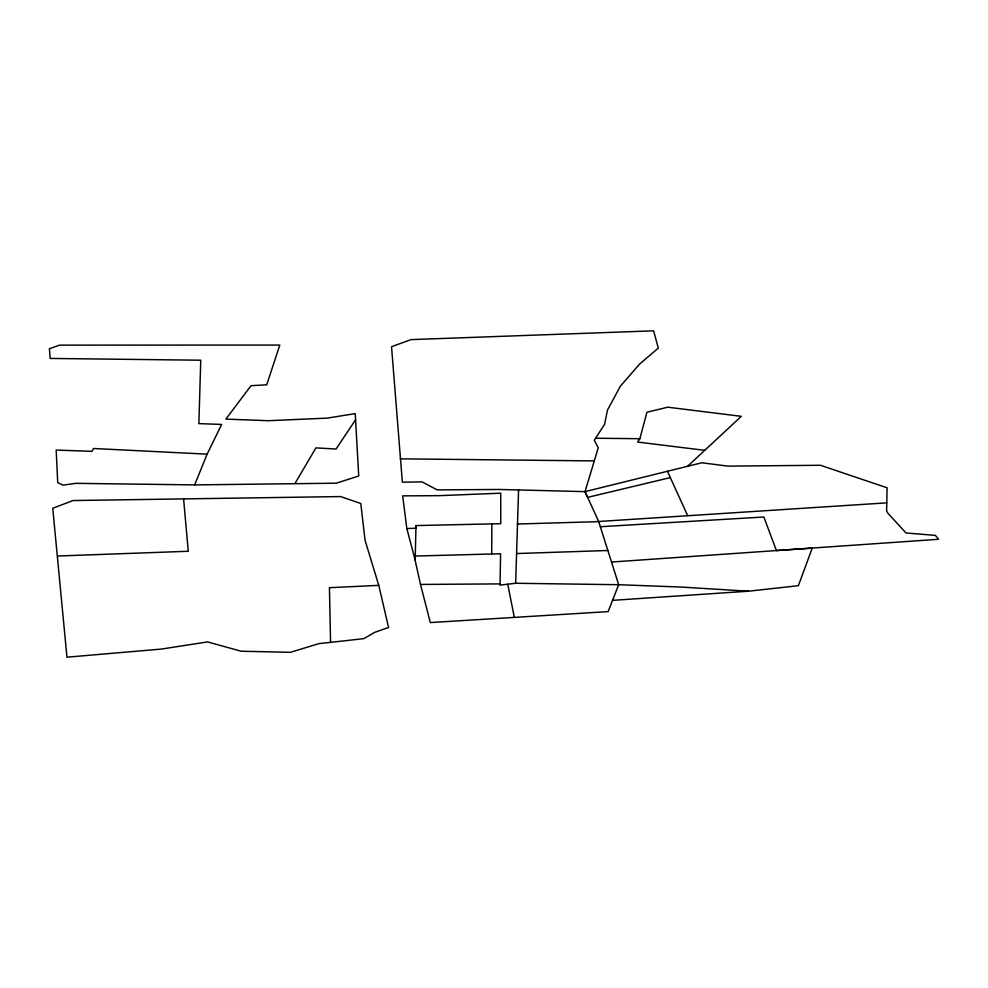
<?xml version="1.0" encoding="UTF-8"?>
<svg xmlns="http://www.w3.org/2000/svg" width="988" height="988" viewBox="0 0 988 988"><rect width="100%" height="100%" fill="white"/><g stroke="black" fill="none" stroke-linecap="round" stroke-linejoin="round"><path stroke-width="1.48" d="M491.703 554.009L491.863 523.899M611.918 561.999L812.247 548.081L798.378 585.686L748.459 591.207L680.88 587.045L618.673 584.711L515.65 583.266L500.039 585.106L500.595 553.762L415.281 556.046L415.182 560.542L420.493 584.439L430.311 622.576L608.114 611.621L618.673 584.711L598.654 521.417L585.007 491.641L598.234 447.873L594.294 440.179L604.57 424.346L607.496 410.008L620.415 386.135L639.656 364.016L658.304 348.122L653.624 330.819L411.057 339.613L391.532 346.714L402.363 482.193L422.061 481.885L437.215 489.875L499.273 489.468L585.007 491.641L701.801 462.779L727.971 466.126L820.46 465.262L887.101 487.813L886.607 510.784L887.718 513.019L905.996 532.964L935.364 535.397L938.6 539.287L776.407 550.563L763.848 517.008L600.395 526.728M415.985 525.567L415.936 528.21L406.834 528.555L402.684 495.865L438.981 495.667L500.731 493.185L500.755 523.702L415.985 525.567L415.182 560.184L406.834 528.555M515.65 583.266L518.577 489.962M704.605 450.318L637.63 442.044L639.854 438.709L646.967 412.206L667.74 407.204L741.309 416.331L687.574 466.287M194.636 484.898L207.122 454.159L221.645 424.42L198.872 423.63L200.749 360.212L50.178 358.434L49.4 348.702L59.725 345.121L279.814 345.071L266.711 384.814L251.038 385.691L225.869 419.11L268.514 420.715L327.226 418.122L355.223 413.614L358.73 475.969L336.34 483.194L194.636 484.898L75.644 483.342L63.109 485.157L57.712 482.601L56.18 450.059L91.995 451.343L93.465 448.49L207.122 454.159M294.967 483.515L315.938 447.873L336.044 449.046L355.668 419.653M670.346 477.599L587.638 497.359L585.007 491.641M330.572 642.361L363.868 638.631L374.798 632.32L388.58 627.491L378.762 585.353L365.041 540.226L360.781 503.497L340.564 496.569L72.976 500.546L52.747 508.277L66.962 657.181L161.377 649.079L207.554 641.916L241.121 651.216L290.435 652.315L319.087 643.583L330.572 642.361L329.436 587.699L378.762 585.353M612.523 600.358L748.459 591.207M886.767 502.855L594.492 521.775L517.292 524.023M57.502 556.022L188.276 551.267L183.583 498.915M516.638 553.552L608.163 550.489M420.493 584.439L500.064 583.896M595.554 438.227L639.854 438.709M400.288 458.84L593.689 460.902M667.456 471.264L687.648 515.613M507.733 584.204L514.328 617.401"/></g></svg>
